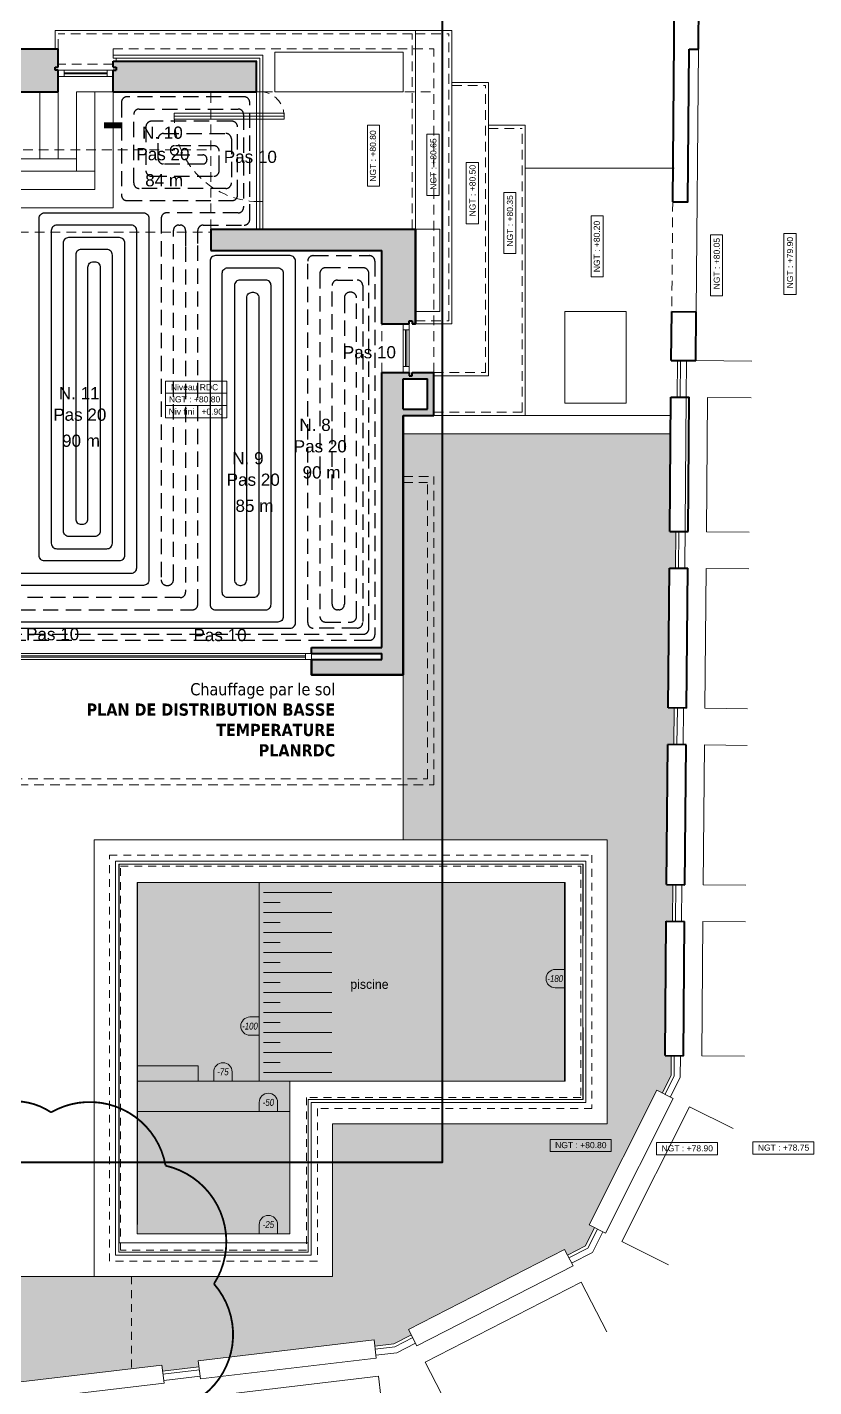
# Model space of a CAD drawing. Header units: millimetres. Extents: x 898 to 1196, y 229 to 443.
# Drawn here: x 1116.61 to 1129.49, y 333.08 to 355.34 of the extents above; entities that cross this region are included whole.
import ezdxf
from ezdxf.enums import TextEntityAlignment as Align

# ---------------------------------------------------------------- set-up
doc = ezdxf.new("R2010")
doc.units = ezdxf.units.MM
for name, pattern in [('DASHED2', [0.375, 0.25, -0.125]), ('HIDDEN2', [4.7625, 3.175, -1.5875]), ('TRATTEGGIATA', [0.75, 0.5, -0.25])]:
    doc.linetypes.add(name, pattern=pattern)
doc.layers.get('0').update_dxf_attribs({"color": 41})
for name, color, linetype in [('02-mandata', 1, 'Continuous'), ('Texte', 2, 'Continuous'), ('TEXTE CH SOL', 7, 'Continuous')]:
    doc.layers.add(name, color=color, linetype=linetype)
for name, color, linetype, lineweight in [('03-ritorno', 5, 'TRATTEGGIATA', 25), ('A_MURS_PCRX', 4, 'Continuous', 35), ('p allége', 1, 'Continuous', 20), ('p caché', 3, 'HIDDEN2', 20), ('p hachure', 253, 'Continuous', 15), ('p menuiserie', 5, 'Continuous', 20), ('p mur', 7, 'Continuous', 40), ('p symbole', 6, 'Continuous', 20), ('p texte', 7, 'Continuous', 15), ('p vegetation', 98, 'Continuous', 15), ('text', 155, 'Continuous', 9)]:
    doc.layers.add(name, color=color, linetype=linetype, lineweight=lineweight)
doc.styles.add('ARIAL', font='Arial.ttf', dxfattribs={"height": 0.1})
doc.styles.add('sansserif', font='SANSS___.TTF', dxfattribs={"width": 0.7})
doc.styles.add('Tahoma', font='bgothl.ttf')

# ---------------------------------------------------------------- blocks, each defined once
blk = doc.blocks.new('*U17')
at = {"layer": 'p menuiserie'}
for p, q in [((5, 0), (0, 0)), ((5, -0.1), (0, -0.1)), ((0.1, 0), (0.1, -0.1)), ((4.9, -0.04), (0.1, -0.04)), ((4.9, -0.06), (0.1, -0.06)), ((4.9, 0), (4.9, -0.1))]:
    blk.add_line(p, q, dxfattribs=at)
blk = doc.blocks.new('*U18')
at = {"layer": 'p menuiserie'}
for p, q in [((0.8, 0), (0, 0)), ((0.8, -0.1), (0, -0.1)), ((0.1, 0), (0.1, -0.1)), ((0.7, -0.04), (0.1, -0.04)), ((0.7, -0.06), (0.1, -0.06)), ((0.7, 0), (0.7, -0.1))]:
    blk.add_line(p, q, dxfattribs=at)
blk = doc.blocks.new('*U19')
at = {"layer": 'p menuiserie'}
for p, q in [((0.9, 0), (0, 0)), ((0.9, -0.1), (0, -0.1)), ((0.1, 0), (0.1, -0.1)), ((0.8, -0.04), (0.1, -0.04)), ((0.8, -0.06), (0.1, -0.06)), ((0.8, 0), (0.8, -0.1))]:
    blk.add_line(p, q, dxfattribs=at)

msp = doc.modelspace()

# ---------------------------------------------------------------- hatches: boundary and pattern name
at = {"layer": 'A_MURS_PCRX', "transparency": 33554559}
h = msp.add_hatch(color=256, dxfattribs=at)
h.dxf.hatch_style = 1
h.set_gradient(color1=(173, 221, 247), color2=(227, 243, 252), rotation=276, one_color=1, tint=0.94, name='INVCURVED')
h.paths.add_polyline_path([(1118.404, 341.334), (1125.404, 341.334), (1125.404, 338.084), (1120.908, 338.084), (1120.908, 335.584), (1118.404, 335.584)])
at = {"layer": 'p hachure', "transparency": 33554559}
h = msp.add_hatch(color=256, dxfattribs=at)
h.dxf.hatch_style = 1
h.paths.add_polyline_path([(1112.763, 354.684), (1112.713, 354.684), (1112.713, 354.984), (1117.113, 354.984), (1117.113, 354.684), (1117.063, 354.684), (1117.063, 354.634), (1117.113, 354.634), (1117.113, 354.284), (1112.713, 354.284), (1112.713, 354.634), (1112.763, 354.634)])
h = msp.add_hatch(color=256, dxfattribs=at)
h.dxf.hatch_style = 1
h.paths.add_polyline_path([(1118.013, 354.284), (1118.013, 354.799), (1120.363, 354.799), (1120.363, 354.284)])
h = msp.add_hatch(color=256, dxfattribs=at)
h.dxf.hatch_style = 1
h.paths.add_polyline_path([(1122.913, 350.534), (1122.913, 350.484), (1122.963, 350.484), (1122.963, 352.034), (1119.613, 352.034), (1119.613, 351.684), (1122.413, 351.684), (1122.413, 350.484), (1122.863, 350.484), (1122.863, 350.534)])
h = msp.add_hatch(color=256, dxfattribs=at)
h.dxf.hatch_style = 1
h.paths.add_polyline_path([(1122.913, 349.634), (1122.913, 349.684), (1123.263, 349.684), (1123.263, 348.984), (1122.763, 348.984), (1122.763, 344.734), (1121.263, 344.734), (1121.263, 344.984), (1122.413, 344.984), (1122.413, 345.084), (1121.263, 345.084), (1121.263, 345.184), (1122.413, 345.184), (1122.413, 349.684), (1122.863, 349.684), (1122.863, 349.634)])
h.paths.add_polyline_path([(1122.763, 349.084), (1122.763, 349.584), (1123.163, 349.584), (1123.163, 349.084)], flags=16)
at = {"layer": 'p vegetation', "ltscale": 2, "true_color": 0x2b4909, "transparency": 33554508}
h = msp.add_hatch(dxfattribs=at)
h.set_pattern_fill('AR-CONC', color=78, scale=0.002)
h.set_pattern_definition([(50, (0, 69.39133), (0.36436934, -0.03187817), [0.0381, -0.4191]), (355, (0, 69.39133), (-0.07048684, 0.38211369), [0.03048, -0.33528117]), (100.451445, (0.03036, 69.38868), (0.29388249, 0.3502355), [0.03238002, -0.35618049]), (46.1842, (0, 69.49293), (0.54215808, -0.08408466), [0.05715, -0.62865]), (96.63556, (0.0452, 69.48593), (0.47480827, 0.49485225), [0.04857005, -0.53427122]), (351.18415, (0, 69.49293), (0.47480827, 0.49485225), [0.04571993, -0.50291946]), (21, (0.0508, 69.46753), (0.30322878, -0.2045304), [0.0381, -0.4191]), (326, (0.0508, 69.46753), (0.12360406, 0.36837593), [0.03048, -0.33528]), (71.451445, (0.07607, 69.4505), (0.42683284, 0.16384554), [0.03238002, -0.35617988]), (37.5, (0, 69.39133), (0.006177207, 0.169110078), [0, -0.331216, 0, -0.34036, 0, -0.33655]), (7.5, (0, 69.39133), (0.133639325, 0.20036115), [0, -0.194056, 0, -0.323596, 0, -0.12827]), (327.5, (-0.11328, 69.39133), (0.27118119, -0.011457488), [0, -0.127, 0, -0.39624, 0, -0.52578]), (317.5, (-0.16408, 69.39133), (0.296258363, 0.05085298), [0, -0.1651, 0, -0.263144, 0, -0.37338])])
h.paths.add_polyline_path([(1127.144, 348.684), (1122.763, 348.684), (1122.763, 342.034), (1126.104, 342.034), (1126.104, 337.384), (1121.608, 337.384), (1121.608, 334.884), (1116.063, 334.884), (1116.063, 333.108), (1118.811, 333.433), (1118.823, 333.331), (1119.419, 333.402), (1119.407, 333.504), (1122.287, 333.845), (1122.299, 333.745), (1122.613, 333.782), (1122.897, 333.927), (1122.852, 334.016), (1125.408, 335.324), (1125.454, 335.235), (1125.75, 335.386), (1125.899, 335.684), (1125.81, 335.728), (1126.916, 337.933), (1127.005, 337.888), (1127.15, 338.177), (1127.153, 338.501), (1127.053, 338.501), (1127.073, 340.701), (1127.173, 340.7), (1127.178, 341.3), (1127.078, 341.301), (1127.098, 343.593), (1127.198, 343.592), (1127.204, 344.192), (1127.104, 344.193), (1127.124, 346.484), (1127.224, 346.483), (1127.229, 347.083), (1127.129, 347.084)])

# ---------------------------------------------------------------- linework, layer by layer
at = {"color": 2, "const_width": 0.03}
msp.add_lwpolyline([(1116.996, 337.571, 0.520567), (1115.386, 336.958, 0.520567), (1114.349, 334.97, 0.520567), (1114.587, 333.197, 0.520567), (1115.722, 331.844, 0.520567), (1118.002, 331.7, 0.520567), (1119.18, 332.763, 0.520567), (1119.664, 334.762, 0.520567), (1118.872, 336.698, 0.520567)], format="xyb", close=True, dxfattribs=at)
at = {"layer": '02-mandata'}
for points in [[(1115.59, 346.4), (1118.31, 346.4, 0.414214), (1118.4, 346.49), (1118.4, 352.01, 0.414214), (1118.31, 352.1), (1117.09, 352.1, 0.414214), (1117, 352.01), (1117, 350.3), (1117, 346.89, 0.414214), (1117.09, 346.8), (1117.91, 346.8, 0.414214), (1118, 346.89), (1118, 351.61, 0.414214), (1117.91, 351.7), (1117.49, 351.7, 0.414214), (1117.4, 351.61), (1117.4, 350.3), (1117.4, 347.29, 0.414214), (1117.49, 347.2), (1117.51, 347.2, 0.414214), (1117.6, 347.29), (1117.6, 350.3), (1117.6, 351.41, -0.414214), (1117.69, 351.5), (1117.71, 351.5, -0.414214), (1117.8, 351.41), (1117.8, 347.09, -0.414214), (1117.71, 347), (1117.29, 347, -0.414214), (1117.2, 347.09), (1117.2, 350.3), (1117.2, 351.81, -0.414214), (1117.29, 351.9), (1118.11, 351.9, -0.414214), (1118.2, 351.81), (1118.2, 346.69, -0.414214), (1118.11, 346.6), (1116.89, 346.6, -0.414214), (1116.8, 346.69), (1116.8, 350.3), (1116.8, 350.3), (1116.8, 352.21, -0.414214), (1116.89, 352.3), (1118.51, 352.3, -0.414214), (1118.6, 352.21), (1118.6, 346.29, -0.414214), (1118.51, 346.2), (1115.39, 346.2, -0.414214)], [(1114.59, 345.5), (1120.91, 345.5, 0.414214), (1121, 345.59), (1121, 351.51, 0.414214), (1120.91, 351.6), (1119.69, 351.6, 0.414214), (1119.6, 351.51), (1119.6, 345.89, 0.414214), (1119.69, 345.8), (1120.51, 345.8, 0.414214), (1120.6, 345.89), (1120.6, 351.11, 0.414214), (1120.51, 351.2), (1120.09, 351.2, 0.414214), (1120, 351.11), (1120, 346.29, 0.414214), (1120.09, 346.2), (1120.11, 346.2, 0.414214), (1120.2, 346.29), (1120.2, 350.91, -0.414214), (1120.29, 351), (1120.31, 351, -0.414214), (1120.4, 350.91), (1120.4, 346.09, -0.414214), (1120.31, 346), (1119.89, 346, -0.414214), (1119.8, 346.09), (1119.8, 351.31, -0.414214), (1119.89, 351.4), (1120.71, 351.4, -0.414214), (1120.8, 351.31), (1120.8, 345.69, -0.414214), (1120.71, 345.6), (1114.79, 345.6, -0.414214)]]:
    msp.add_lwpolyline(points, format="xyb", dxfattribs=at)
at = {"layer": '03-ritorno', "color": 5, "linetype": 'DASHED2'}
for points in [[(1114.99, 345.8), (1119.31, 345.8, 0.414214), (1119.4, 345.89), (1119.4, 351.8), (1119.4, 351.8), (1119.4, 352.01, -0.414214), (1119.49, 352.1), (1120.16, 352.1, 0.414214), (1120.25, 352.19), (1120.25, 354.11, 0.414214), (1120.16, 354.2), (1118.24, 354.2, 0.414214), (1118.15, 354.11), (1118.15, 352.59, 0.414214), (1118.24, 352.5), (1119.96, 352.5, 0.414214), (1120.05, 352.59), (1120.05, 353.71, 0.414214), (1119.96, 353.8), (1118.64, 353.8, 0.414214), (1118.55, 353.71), (1118.55, 352.99, 0.414214), (1118.64, 352.9), (1119.66, 352.9, 0.414214), (1119.75, 352.99), (1119.75, 353.31, 0.414214), (1119.66, 353.4), (1119.02, 353.4, 0.414214), (1118.95, 353.33), (1118.95, 353.32, 0.414214), (1119.02, 353.25), (1119.48, 353.25, -0.414214), (1119.55, 353.18), (1119.55, 353.17, -0.414214), (1119.48, 353.1), (1118.84, 353.1, -0.414214), (1118.75, 353.19), (1118.75, 353.51, -0.414214), (1118.84, 353.6), (1119.86, 353.6, -0.414214), (1119.95, 353.51), (1119.95, 352.79, -0.414214), (1119.86, 352.7), (1118.44, 352.7, -0.414214), (1118.35, 352.79), (1118.35, 353.91, -0.414214), (1118.44, 354), (1120.06, 354, -0.414214), (1120.15, 353.91), (1120.15, 352.39, -0.414214), (1120.06, 352.3), (1118.89, 352.3, 0.414214), (1118.8, 352.21), (1118.8, 346.29, 0.414214), (1118.89, 346.2), (1118.91, 346.2, 0.414214), (1119, 346.29), (1119, 352.01, -0.414214), (1119.09, 352.1), (1119.11, 352.1, -0.414214), (1119.2, 352.01), (1119.2, 351.75), (1119.2, 351.75), (1119.2, 346.09, -0.414214), (1119.11, 346), (1115.19, 346, -0.414214)], [(1114.39, 345.4), (1122.11, 345.4, 0.414214), (1122.2, 345.49), (1122.2, 351.31, 0.414214), (1122.11, 351.4), (1121.49, 351.4, 0.414214), (1121.4, 351.31), (1121.4, 345.69, 0.414214), (1121.49, 345.6), (1121.91, 345.6, 0.414214), (1122, 345.69), (1122, 350.91, 0.414214), (1121.91, 351), (1121.89, 351, 0.414214), (1121.8, 350.91), (1121.8, 345.89, -0.414214), (1121.71, 345.8), (1121.69, 345.8, -0.414214), (1121.6, 345.89), (1121.6, 351.11, -0.414214), (1121.69, 351.2), (1122.01, 351.2, -0.414214), (1122.1, 351.11), (1122.1, 345.59, -0.414214), (1122.01, 345.5), (1121.29, 345.5, -0.414214), (1121.2, 345.59), (1121.2, 351.51, -0.414214), (1121.29, 351.6), (1122.21, 351.6, -0.414214), (1122.3, 351.51), (1122.3, 345.39, -0.414214), (1122.21, 345.3), (1114.19, 345.3, -0.414214)]]:
    msp.add_lwpolyline(points, format="xyb", dxfattribs=at)
at = {"layer": 'p allége'}
for p, q in [((1122.963, 355.284), (1117.063, 355.284)), ((1117.063, 354.984), (1117.063, 355.284)), ((1122.963, 352.034), (1122.963, 355.284)), ((1122.963, 355.284), (1123.563, 355.284)), ((1123.563, 350.484), (1123.563, 355.284)), ((1127.6, 354.98), (1127.562, 350.68)), ((1123.563, 354.434), (1124.163, 354.434)), ((1124.163, 349.634), (1124.163, 354.434)), ((1116.813, 354.284), (1116.813, 353.184)), ((1117.113, 354.284), (1117.113, 353.184)), ((1117.413, 354.284), (1117.413, 352.984)), ((1117.413, 354.284), (1118.013, 354.284)), ((1117.713, 354.284), (1117.713, 352.684)), ((1118.013, 354.284), (1118.013, 352.384)), ((1124.163, 353.734), (1124.763, 353.734)), ((1124.763, 348.984), (1124.763, 353.734)), ((1115.263, 353.184), (1117.413, 353.184)), ((1117.413, 352.984), (1113.113, 352.984)), ((1117.413, 352.984), (1117.713, 352.984)), ((1124.763, 353.034), (1127.201, 353.034)), ((1113.113, 352.684), (1117.713, 352.684)), ((1112.813, 352.384), (1118.013, 352.384)), ((1123.363, 352.034), (1122.963, 352.034)), ((1123.363, 350.684), (1123.363, 352.034)), ((1122.963, 350.684), (1123.363, 350.684)), ((1125.413, 349.184), (1125.413, 350.684)), ((1125.413, 350.684), (1126.413, 350.684)), ((1126.413, 349.184), (1126.413, 350.684)), ((1122.963, 350.484), (1123.563, 350.484)), ((1127.249, 349.283), (1127.254, 349.883)), ((1127.299, 349.282), (1127.304, 349.882)), ((1127.399, 349.281), (1127.404, 349.881)), ((1127.554, 349.88), (1128.474, 349.872)), ((1123.263, 349.634), (1124.163, 349.634)), ((1125.413, 349.184), (1126.413, 349.184)), ((1127.399, 349.281), (1127.374, 346.481)), ((1127.729, 347.078), (1127.749, 349.278)), ((1127.749, 349.278), (1128.464, 349.272)), ((1123.263, 348.984), (1124.763, 348.984)), ((1124.763, 348.984), (1127.146, 348.984)), ((1122.763, 348.684), (1127.144, 348.684)), ((1127.229, 347.083), (1127.224, 346.483)), ((1127.279, 347.082), (1127.274, 346.482)), ((1127.729, 347.078), (1128.431, 347.072)), ((1127.704, 344.187), (1127.724, 346.478)), ((1127.724, 346.478), (1128.426, 346.472)), ((1122.763, 344.734), (1122.763, 342.034)), ((1127.198, 343.592), (1127.204, 344.192)), ((1127.248, 343.591), (1127.254, 344.191)), ((1127.348, 343.59), (1127.354, 344.19)), ((1128.404, 344.181), (1127.704, 344.187)), ((1127.678, 341.296), (1127.698, 343.587)), ((1128.399, 343.581), (1127.698, 343.587)), ((1118.054, 341.684), (1125.754, 341.684)), ((1118.054, 335.234), (1118.054, 341.684)), ((1118.104, 341.634), (1125.704, 341.634)), ((1118.104, 335.284), (1118.104, 341.634)), ((1125.714, 341.634), (1118.114, 341.634)), ((1118.114, 341.634), (1118.114, 335.434)), ((1125.704, 341.634), (1125.704, 337.784)), ((1125.714, 340.459), (1125.714, 341.634)), ((1125.754, 341.684), (1125.754, 337.734)), ((1125.404, 341.334), (1118.404, 341.334)), ((1118.404, 341.334), (1118.404, 335.584)), ((1118.404, 341.334), (1125.404, 341.334)), ((1118.404, 335.584), (1118.404, 341.334)), ((1125.414, 341.334), (1118.414, 341.334)), ((1118.414, 341.334), (1118.414, 335.734)), ((1120.404, 338.084), (1120.404, 341.334)), ((1125.404, 338.084), (1125.404, 341.334)), ((1125.404, 341.334), (1125.404, 338.084)), ((1125.414, 338.084), (1125.414, 341.334)), ((1127.178, 341.3), (1127.173, 340.7)), ((1127.228, 341.3), (1127.223, 340.7)), ((1127.328, 341.299), (1127.323, 340.699)), ((1127.678, 341.296), (1128.378, 341.29)), ((1127.653, 338.496), (1127.673, 340.696)), ((1127.673, 340.696), (1128.372, 340.69)), ((1125.714, 337.784), (1125.714, 338.959)), ((1127.15, 338.177), (1127.153, 338.501)), ((1127.2, 338.165), (1127.203, 338.5)), ((1127.3, 338.141), (1127.303, 338.499)), ((1127.653, 338.496), (1128.352, 338.49)), ((1127.005, 337.888), (1127.15, 338.177)), ((1118.404, 338.084), (1125.404, 338.084)), ((1120.908, 338.084), (1118.414, 338.084)), ((1120.908, 338.084), (1120.908, 335.734)), ((1120.908, 338.084), (1125.414, 338.084)), ((1120.908, 338.084), (1120.908, 335.584)), ((1125.404, 338.084), (1120.908, 338.084)), ((1120.908, 338.084), (1120.908, 335.584)), ((1127.05, 337.866), (1127.2, 338.165)), ((1127.139, 337.821), (1127.3, 338.141)), ((1121.208, 337.784), (1121.208, 335.434)), ((1121.208, 337.784), (1125.714, 337.784)), ((1125.704, 337.784), (1121.208, 337.784)), ((1121.208, 337.784), (1121.208, 335.284)), ((1125.754, 337.734), (1121.258, 337.734)), ((1121.258, 337.734), (1121.258, 335.234)), ((1125.81, 335.728), (1126.916, 337.933)), ((1126.078, 335.594), (1127.184, 337.799)), ((1126.916, 337.933), (1127.184, 337.799)), ((1120.908, 337.584), (1118.404, 337.584)), ((1126.346, 335.459), (1127.452, 337.664)), ((1127.452, 337.664), (1128.168, 337.305)), ((1125.81, 335.728), (1126.078, 335.594)), ((1120.908, 335.584), (1118.404, 335.584)), ((1120.908, 335.584), (1118.404, 335.584)), ((1125.75, 335.386), (1125.899, 335.684)), ((1125.787, 335.349), (1125.944, 335.661)), ((1125.862, 335.275), (1126.033, 335.616)), ((1121.208, 335.284), (1118.104, 335.284)), ((1121.208, 335.434), (1118.114, 335.434)), ((1122.852, 334.016), (1125.408, 335.324)), ((1125.408, 335.324), (1125.545, 335.057)), ((1125.454, 335.235), (1125.75, 335.386)), ((1125.476, 335.19), (1125.787, 335.349)), ((1126.346, 335.459), (1127.11, 335.076)), ((1121.258, 335.234), (1118.054, 335.234)), ((1125.522, 335.101), (1125.862, 335.275)), ((1117.704, 334.884), (1116.063, 334.884)), ((1122.988, 333.749), (1125.545, 335.057)), ((1123.125, 333.482), (1125.681, 334.79)), ((1125.681, 334.79), (1126.097, 333.976)), ((1122.852, 334.016), (1122.988, 333.749)), ((1119.407, 333.504), (1122.287, 333.845)), ((1122.287, 333.845), (1122.322, 333.547)), ((1122.298, 333.745), (1122.613, 333.782)), ((1122.304, 333.695), (1122.628, 333.734)), ((1122.613, 333.782), (1122.897, 333.927)), ((1122.628, 333.734), (1122.92, 333.883)), ((1122.658, 333.636), (1122.966, 333.794)), ((1119.407, 333.504), (1119.442, 333.206)), ((1119.442, 333.206), (1122.322, 333.547)), ((1122.316, 333.596), (1122.658, 333.636)), ((1116.063, 333.108), (1118.811, 333.433)), ((1118.811, 333.433), (1118.846, 333.135)), ((1118.823, 333.331), (1119.419, 333.402)), ((1118.829, 333.282), (1119.425, 333.353)), ((1123.125, 333.482), (1123.569, 332.613)), ((1115.666, 332.759), (1118.846, 333.135)), ((1118.841, 333.182), (1119.437, 333.253)), ((1119.477, 332.908), (1122.357, 333.249)), ((1122.357, 333.249), (1122.457, 332.403))]:
    msp.add_line(p, q, dxfattribs=at)
for points in [[(1120.663, 354.284), (1122.763, 354.284), (1122.763, 354.934), (1120.663, 354.934)], [(1117.704, 342.034), (1126.104, 342.034), (1126.104, 337.384), (1121.608, 337.384), (1121.608, 334.884), (1117.704, 334.884)]]:
    msp.add_lwpolyline(points, close=True, dxfattribs=at)
for points in [[(1120.475, 341.173), (1121.596, 341.173)], [(1120.475, 341.008), (1120.748, 341.008)], [(1120.475, 340.845), (1121.596, 340.845)], [(1120.475, 340.681), (1120.748, 340.681)], [(1120.475, 340.518), (1121.596, 340.518)], [(1120.475, 340.354), (1120.748, 340.354)], [(1120.475, 340.19), (1121.596, 340.19)], [(1120.475, 340.026), (1120.748, 340.026)], [(1120.475, 339.863), (1121.596, 339.863)], [(1120.475, 339.699), (1120.748, 339.699)], [(1120.475, 339.536), (1121.596, 339.536)], [(1120.475, 339.371), (1120.748, 339.371)], [(1120.475, 339.208), (1121.596, 339.208)], [(1120.475, 339.044), (1120.748, 339.044)], [(1120.475, 338.881), (1121.596, 338.881)], [(1120.475, 338.716), (1120.748, 338.716)], [(1120.475, 338.553), (1121.596, 338.553)], [(1118.404, 338.334), (1119.404, 338.334), (1119.404, 338.084)], [(1120.475, 338.389), (1120.748, 338.389)], [(1120.475, 338.226), (1121.596, 338.226)]]:
    msp.add_lwpolyline(points, dxfattribs=at)
at = {"layer": 'p caché', "ltscale": 0.05}
for p, q in [((1122.913, 355.234), (1117.113, 355.234)), ((1117.113, 354.984), (1117.113, 355.234)), ((1122.913, 352.034), (1122.913, 355.234)), ((1122.963, 355.234), (1123.513, 355.234)), ((1123.513, 350.534), (1123.513, 355.234)), ((1118.013, 354.884), (1118.013, 354.984)), ((1118.013, 354.984), (1123.263, 354.984)), ((1123.263, 349.684), (1123.263, 354.984)), ((1118.013, 354.734), (1117.113, 354.734)), ((1119.613, 352.034), (1119.613, 354.284)), ((1120.463, 354.284), (1123.263, 354.284)), ((1123.563, 354.384), (1124.113, 354.384)), ((1124.113, 349.684), (1124.113, 354.384)), ((1124.163, 353.684), (1124.713, 353.684)), ((1124.713, 349.034), (1124.713, 353.684)), ((1115.243, 353.334), (1119.613, 353.334)), ((1127.178, 352.483), (1127.162, 350.684)), ((1111.813, 351.984), (1119.613, 351.984)), ((1122.413, 349.684), (1122.413, 350.484)), ((1122.963, 350.534), (1123.513, 350.534)), ((1123.263, 349.684), (1124.113, 349.684)), ((1123.263, 349.034), (1124.713, 349.034)), ((1122.763, 347.984), (1123.263, 347.984)), ((1123.263, 342.934), (1123.263, 347.984)), ((1122.763, 347.884), (1123.163, 347.884)), ((1123.163, 343.034), (1123.163, 347.884)), ((1116.363, 343.034), (1123.163, 343.034)), ((1116.463, 342.934), (1123.263, 342.934))]:
    msp.add_line(p, q, dxfattribs=at)
at = {"layer": 'p caché', "ltscale": 0.04}
for p, q in [((1118.134, 341.604), (1125.674, 341.604)), ((1118.134, 335.314), (1118.134, 341.604)), ((1125.674, 341.604), (1125.674, 337.814)), ((1125.674, 337.814), (1121.178, 337.814)), ((1121.178, 337.814), (1121.178, 335.314)), ((1121.178, 335.314), (1118.134, 335.314)), ((1118.313, 334.884), (1118.313, 333.374))]:
    msp.add_line(p, q, dxfattribs=at)
msp.add_lwpolyline([(1117.954, 341.784), (1125.854, 341.784), (1125.854, 337.634), (1121.358, 337.634), (1121.358, 335.134), (1117.954, 335.134)], close=True, dxfattribs=at)
at = {"layer": 'p caché', "ltscale": 0.05}
for radius, start, end in [(0.4, 352.8198, 90.7162), (1.4, 177.9533, 272.0467)]:
    msp.add_arc((1120.413, 353.884), radius, start, end, dxfattribs=at)
at = {"layer": 'p menuiserie'}
for p, q in [((1118.013, 354.884), (1120.463, 354.884)), ((1118.013, 354.834), (1118.013, 354.884)), ((1120.463, 354.284), (1120.463, 354.884)), ((1118.013, 354.834), (1120.413, 354.834)), ((1118.063, 354.784), (1118.063, 354.834)), ((1120.413, 354.284), (1120.413, 354.834)), ((1120.363, 354.284), (1120.363, 352.034)), ((1120.463, 354.284), (1120.363, 354.284)), ((1120.413, 354.284), (1120.413, 352.034)), ((1120.463, 354.284), (1120.463, 352.034)), ((1120.813, 353.884), (1119.013, 353.884)), ((1120.463, 352.484), (1120.363, 352.484)), ((1121.263, 345.084), (1121.263, 344.984))]:
    msp.add_line(p, q, dxfattribs=at)
msp.add_lwpolyline([(1120.813, 353.834), (1120.813, 353.934), (1119.013, 353.934), (1119.013, 353.834)], close=True, dxfattribs=at)
at = {"layer": 'p mur'}
for p, q in [((1127.178, 352.483), (1127.207, 355.783)), ((1127.6, 354.98), (1127.607, 355.78)), ((1112.713, 354.984), (1117.113, 354.984)), ((1117.113, 354.684), (1117.113, 354.984)), ((1127.428, 352.481), (1127.45, 354.981)), ((1127.45, 354.981), (1127.6, 354.98)), ((1117.063, 354.634), (1117.063, 354.684)), ((1117.063, 354.684), (1117.113, 354.684)), ((1118.013, 354.684), (1118.013, 354.784)), ((1118.013, 354.784), (1120.365, 354.784)), ((1118.013, 354.684), (1118.063, 354.684)), ((1118.063, 354.684), (1118.063, 354.634)), ((1120.363, 354.284), (1120.363, 354.784)), ((1117.113, 354.634), (1117.063, 354.634)), ((1117.113, 354.284), (1117.113, 354.634)), ((1118.013, 354.284), (1118.013, 354.634)), ((1118.013, 354.634), (1118.063, 354.634)), ((1112.713, 354.284), (1117.113, 354.284)), ((1118.013, 354.284), (1120.363, 354.284)), ((1127.178, 352.483), (1127.428, 352.481)), ((1119.613, 352.034), (1119.613, 351.684)), ((1119.613, 352.034), (1122.963, 352.034)), ((1122.963, 350.484), (1122.963, 352.034)), ((1119.613, 351.684), (1122.413, 351.684)), ((1122.413, 350.484), (1122.413, 351.684)), ((1127.154, 349.884), (1127.162, 350.684)), ((1127.162, 350.684), (1127.562, 350.68)), ((1127.554, 349.88), (1127.562, 350.68)), ((1122.413, 350.484), (1122.863, 350.484)), ((1122.863, 350.484), (1122.863, 350.534)), ((1122.863, 350.534), (1122.913, 350.534)), ((1122.913, 350.534), (1122.913, 350.484)), ((1122.913, 350.484), (1122.963, 350.484)), ((1127.154, 349.884), (1127.554, 349.88)), ((1122.413, 345.184), (1122.413, 349.684)), ((1122.413, 349.684), (1122.863, 349.684)), ((1122.763, 349.584), (1123.163, 349.584)), ((1122.763, 349.084), (1122.763, 349.584)), ((1122.863, 349.684), (1122.863, 349.634)), ((1122.863, 349.634), (1122.913, 349.634)), ((1122.913, 349.684), (1123.263, 349.684)), ((1122.913, 349.634), (1122.913, 349.684)), ((1123.163, 349.084), (1123.163, 349.584)), ((1123.263, 348.984), (1123.263, 349.684)), ((1127.129, 347.084), (1127.149, 349.284)), ((1127.149, 349.284), (1127.449, 349.281)), ((1127.429, 347.081), (1127.449, 349.281)), ((1122.763, 349.084), (1123.163, 349.084)), ((1122.763, 344.734), (1122.763, 348.984)), ((1122.763, 348.984), (1123.263, 348.984)), ((1127.129, 347.084), (1127.429, 347.081)), ((1127.104, 344.193), (1127.124, 346.484)), ((1127.124, 346.484), (1127.424, 346.481)), ((1127.404, 344.19), (1127.424, 346.481)), ((1121.263, 345.184), (1122.413, 345.184)), ((1121.263, 345.084), (1121.263, 345.184)), ((1121.263, 345.084), (1122.413, 345.084)), ((1122.413, 344.984), (1122.413, 345.084)), ((1121.263, 344.984), (1121.263, 344.734)), ((1121.263, 344.984), (1122.413, 344.984)), ((1121.263, 344.734), (1122.763, 344.734)), ((1127.404, 344.19), (1127.104, 344.193)), ((1127.078, 341.301), (1127.098, 343.593)), ((1127.398, 343.59), (1127.098, 343.593)), ((1127.378, 341.299), (1127.398, 343.59)), ((1127.078, 341.301), (1127.378, 341.299)), ((1127.053, 338.501), (1127.073, 340.701)), ((1127.073, 340.701), (1127.373, 340.699)), ((1127.353, 338.499), (1127.373, 340.699)), ((1127.053, 338.501), (1127.353, 338.499))]:
    msp.add_line(p, q, dxfattribs=at)
msp.add_lwpolyline([(1106.8, 355.85), (1123.4, 355.85), (1123.4, 336.75), (1106.8, 336.75)], close=True, dxfattribs=at)
for points in [[(1127.178, 352.483), (1127.428, 352.481), (1127.45, 354.981)], [(1120.463, 352.034), (1122.963, 352.034), (1122.963, 350.484), (1122.913, 350.484)], [(1122.763, 348.984), (1122.763, 344.734), (1121.263, 344.734), (1121.263, 344.984)]]:
    msp.add_lwpolyline(points, dxfattribs=at)
at = {"layer": 'p symbole'}
for p, q in [((1119.873, 349.346), (1118.873, 349.346)), ((1119.873, 349.146), (1118.873, 349.146))]:
    msp.add_line(p, q, dxfattribs=at)
msp.add_lwpolyline([(1118.163, 353.734, 0.1, 0.1, 0), (1117.863, 353.734, 0, 0, 0), (1115.188, 353.734, 0, 0, 0)], format="xyseb", dxfattribs=at)
for points in [[(1122.177, 352.736), (1122.177, 353.736), (1122.377, 353.736), (1122.377, 352.736)], [(1123.151, 352.587), (1123.151, 353.587), (1123.351, 353.587), (1123.351, 352.587)], [(1123.796, 352.123), (1123.796, 353.123), (1123.996, 353.123), (1123.996, 352.123)], [(1124.41, 351.633), (1124.41, 352.633), (1124.61, 352.633), (1124.61, 351.633)], [(1125.841, 351.25), (1125.841, 352.25), (1126.041, 352.25), (1126.041, 351.25)], [(1127.796, 350.942), (1127.796, 351.942), (1127.996, 351.942), (1127.996, 350.942)], [(1128.998, 350.963), (1128.998, 351.963), (1129.198, 351.963), (1129.198, 350.963)], [(1125.169, 337.129), (1126.169, 337.129), (1126.169, 336.929), (1125.169, 336.929)], [(1126.912, 337.076), (1127.912, 337.076), (1127.912, 336.876), (1126.912, 336.876)], [(1128.489, 337.088), (1129.489, 337.088), (1129.489, 336.888), (1128.489, 336.888)]]:
    msp.add_lwpolyline(points, close=True, dxfattribs=at)
msp.add_lwpolyline([(1118.873, 349.546), (1119.873, 349.546), (1119.873, 348.946), (1118.873, 348.946), (1118.873, 349.546)], dxfattribs=at)
at = {"layer": 'p symbole', "transparency": 33554687}
for points in [[(1125.404, 339.911), (1125.254, 339.911, 1), (1125.254, 339.611), (1125.404, 339.611)], [(1120.404, 339.133), (1120.254, 339.133, 1), (1120.254, 338.833), (1120.404, 338.833)], [(1119.961, 338.084), (1119.961, 338.234, 1), (1119.661, 338.234), (1119.661, 338.084)], [(1120.706, 337.584), (1120.706, 337.734, 1), (1120.406, 337.734), (1120.406, 337.584)], [(1120.706, 335.584), (1120.706, 335.734, 1), (1120.406, 335.734), (1120.406, 335.584)]]:
    msp.add_lwpolyline(points, format="xyb", dxfattribs=at)

# ---------------------------------------------------------------- block references
at = {"layer": 'p menuiserie'}
for name, p, rotation in [('*U19', (1118.013, 354.534), 179.9999999999999), ('*U18', (1122.863, 350.484), 269.9999999999999), ('*U17', (1121.263, 344.984), 179.9999999999999)]:
    msp.add_blockref(name, p, dxfattribs=dict(at, rotation=rotation))

# ---------------------------------------------------------------- texts
at = {"layer": 'p symbole', "transparency": 33554687, "char_height": 0.1125, "width": 0.81465, "attachment_point": 5}
for s, insert in [('{\\fSwis721 Cn BT|b0|i1|c0|p34;-180}', (1125.254, 339.761)), ('{\\fSwis721 Cn BT|b0|i1|c0|p34;-100}', (1120.254, 338.983)), ('{\\fSwis721 Cn BT|b0|i1|c0|p34;-75}', (1119.811, 338.234)), ('{\\fSwis721 Cn BT|b0|i1|c0|p34;-50}', (1120.556, 337.734)), ('{\\fSwis721 Cn BT|b0|i1|c0|p34;-25}', (1120.556, 335.734))]:
    msp.add_mtext(s, dxfattribs=dict(at, insert=insert))
at = {"layer": 'p texte', "style": 'ARIAL'}
for s, p in [('NGT : +80.80', (1122.268, 353.231)), ('NGT : +80.65', (1123.258, 353.099)), ('NGT : +80.50', (1123.899, 352.664)), ('NGT : +80.35', (1124.512, 352.168)), ('NGT : +80.20', (1125.935, 351.749)), ('NGT : +80.05', (1127.899, 351.469)), ('NGT : +79.90', (1129.099, 351.485))]:
    msp.add_text(s, height=0.1, rotation=90, dxfattribs=at).set_placement(p, align=Align.MIDDLE)
for s, p in [('Niveau RDC', (1119.346, 349.447)), ('Niv fini : +0.90', (1119.368, 349.047)), ('NGT : +80.80', (1119.346, 349.247)), ('NGT : +80.80', (1125.673, 337.035)), ('NGT : +78.90', (1127.416, 336.982)), ('NGT : +78.75', (1128.993, 336.994))]:
    msp.add_text(s, height=0.1, dxfattribs=at).set_placement(p, align=Align.MIDDLE)
at = {"layer": 'text', "lineweight": 0, "insert": (1121.898, 339.744), "char_height": 0.1503, "attachment_point": 1, "style": 'Tahoma'}
msp.add_mtext_dynamic_manual_height_columns('piscine', width=22.30161, gutter_width=18.75, heights=[0], dxfattribs=at)
at = {"layer": 'Texte', "color": 0, "insert": (1121.65, 344.6), "char_height": 0.2, "width": 5.60202, "attachment_point": 3}
msp.add_mtext('{\\fTahoma|b0|i0|c0|p34;Chauffage par le sol\\P\\fTahoma|b1|i0|c0|p34;PLAN DE DISTRIBUTION BASSE TEMPERATURE\\PPLANRDC}', dxfattribs=at)
at = {"layer": 'TEXTE CH SOL', "color": 7, "lineweight": 25, "style": 'sansserif', "oblique": 360, "width": 1}
for s, p in [('N. 10', (1118.486, 353.513)), ('84 m', (1118.538, 352.735)), ('N. 11', (1117.124, 349.247)), ('N. 8', (1121.064, 348.729)), ('90 m', (1117.176, 348.469)), ('N. 9', (1119.965, 348.182)), ('90 m', (1121.116, 347.951)), ('85 m', (1120.017, 347.404))]:
    msp.add_text(s, height=0.2, dxfattribs=at).set_placement(p)
at = {"layer": 'TEXTE CH SOL', "color": 7, "lineweight": 25, "style": 'sansserif', "oblique": 0, "width": 1}
for s, p in [('Pas 20', (1118.394, 353.162)), ('Pas 10', (1119.825, 353.118)), ('Pas 10', (1121.775, 349.918)), ('Pas 20', (1117.032, 348.896)), ('Pas 20', (1120.971, 348.378)), ('Pas 20', (1119.873, 347.831)), ('Pas 10', (1116.587, 345.302)), ('Pas 10', (1119.329, 345.287))]:
    msp.add_text(s, height=0.2, rotation=0, dxfattribs=at).set_placement(p)

doc.saveas('drawing.dxf')
